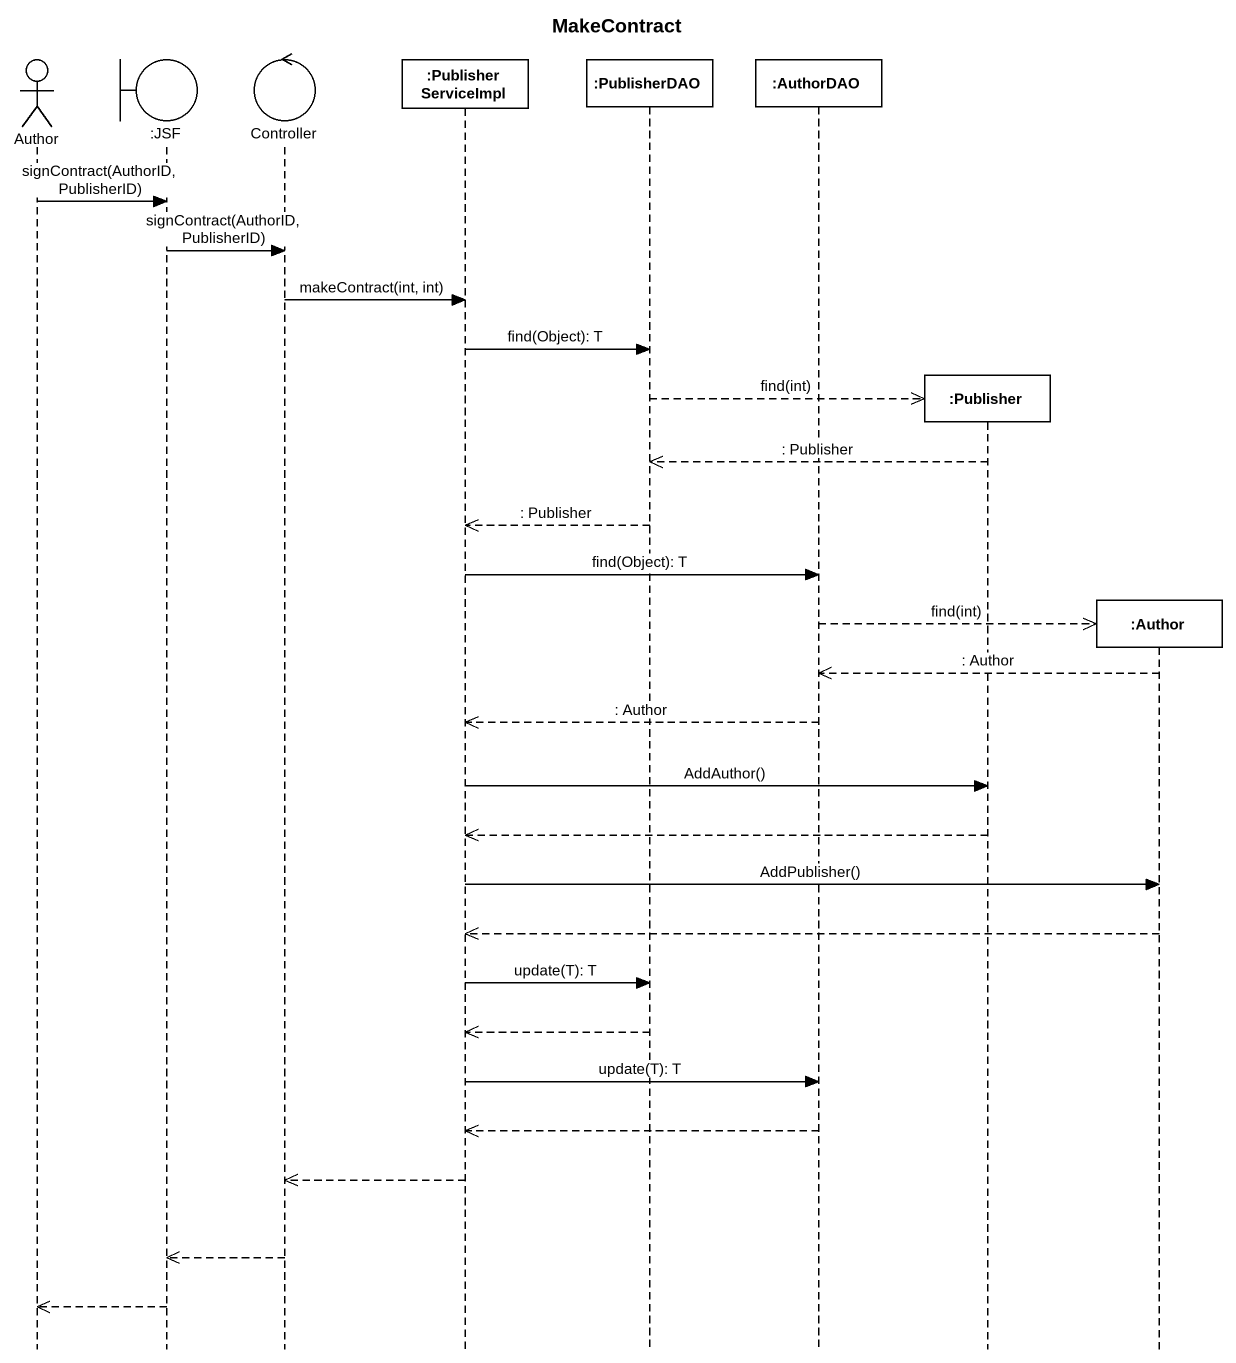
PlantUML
@startuml
title MakeContract
hide footbox
actor Author
boundary ":JSF" as JSF
control Controller
participant ":PublisherServiceImpl" as PublisherServiceImpl
participant ":PublisherDAO" as PublisherDAO
participant ":AuthorDAO" as AuthorDAO
participant ":Publisher" as Publisher
participant ":Author" as Author_2

Author -> JSF : signContract(AuthorID, PublisherID)
JSF -> Controller : signContract(AuthorID, PublisherID)
Controller -> PublisherServiceImpl : makeContract(int, int)
PublisherServiceImpl -> PublisherDAO : find(Object): T
PublisherDAO -->> Publisher ** : find(int)
Publisher -->> PublisherDAO : : Publisher
PublisherDAO -->> PublisherServiceImpl : : Publisher
PublisherServiceImpl -> AuthorDAO : find(Object): T
AuthorDAO -->> Author_2 ** : find(int)
Author_2 -->> AuthorDAO : : Author
AuthorDAO -->> PublisherServiceImpl : : Author
PublisherServiceImpl -> Publisher : AddAuthor()
Publisher -->> PublisherServiceImpl
PublisherServiceImpl -> Author_2 : AddPublisher()
Author_2 -->> PublisherServiceImpl
PublisherServiceImpl -> PublisherDAO : update(T): T
PublisherDAO -->> PublisherServiceImpl
PublisherServiceImpl -> AuthorDAO : update(T): T
AuthorDAO -->> PublisherServiceImpl
PublisherServiceImpl -->> Controller
Controller -->> JSF
JSF -->> Author
@enduml
